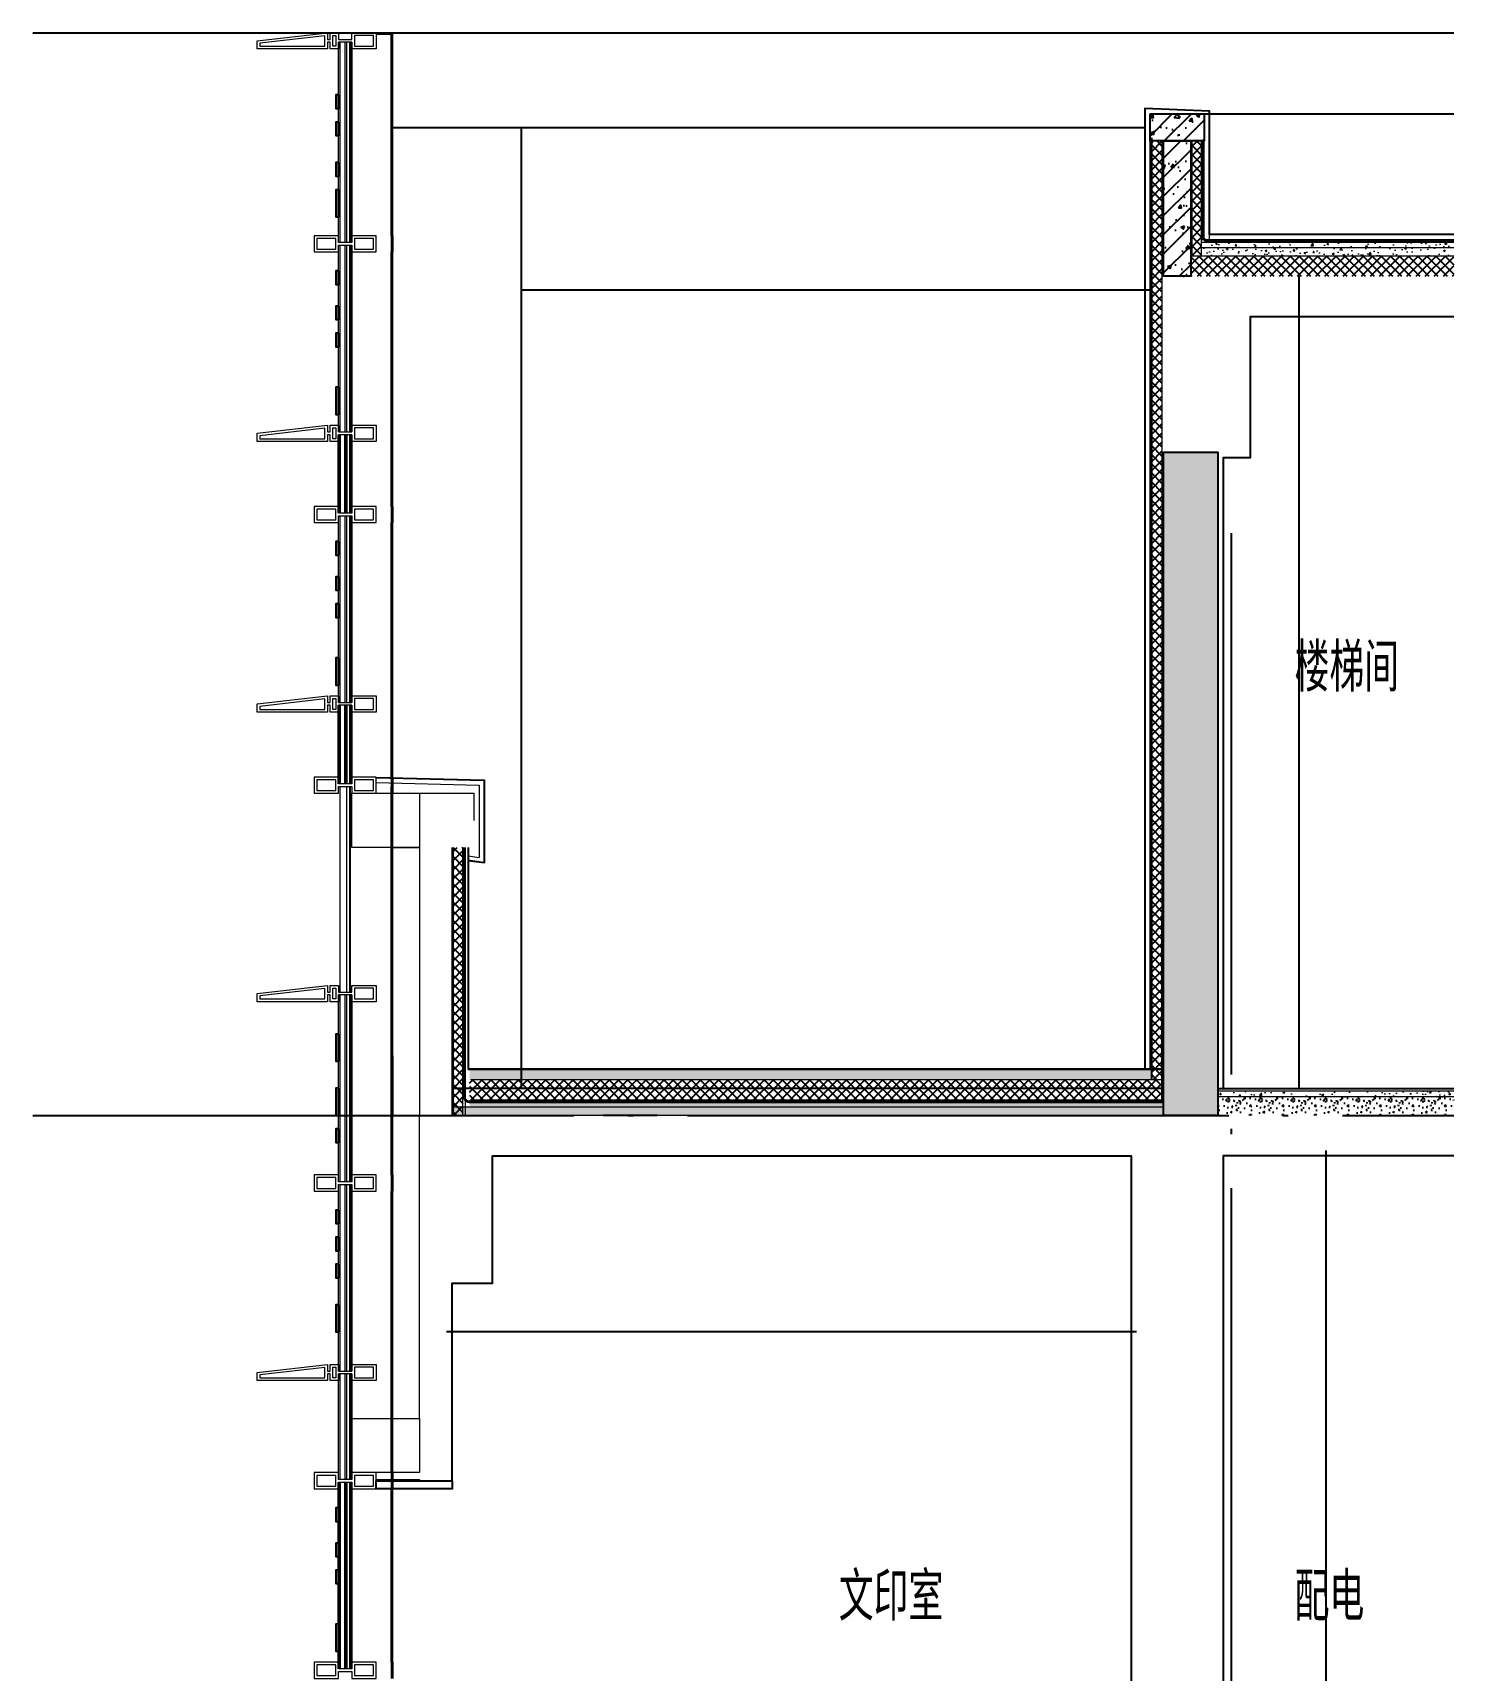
# Model space of a CAD drawing. Extents: x 1147314 to 1218578, y -272074 to -241968.
# Drawn here: x 1166674 to 1171931, y -248166 to -242116 of the extents above; entities that cross this region are included whole.
import ezdxf

# ---------------------------------------------------------------- set-up
doc = ezdxf.new("R2010")
doc.units = 0
doc.header["$LTSCALE"] = 1000
doc.header["$MEASUREMENT"] = 0
doc.linetypes.add('230303生产综合楼-平面图_t8$0$DOTE', pattern=[2.42, 2, -0.2, 0.02, -0.2])
doc.linetypes.add('DASH', pattern=[0.35, 0.25, -0.1])
for name, color, linetype in [('A-DOOR-FIRE', 4, 'Continuous'), ('A-SECT-SURF', 6, 'Continuous'), ('A-看线', 115, 'Continuous'), ('DOTE', 1, 'Continuous'), ('LY_MC_section A', 140, 'Continuous'), ('PUB_HATCH', 8, 'Continuous'), ('PUB_TEXT', 7, 'Continuous'), ('SURFACE', 6, 'Continuous'), ('WALL', 255, 'Continuous'), ('墙身保温', 21, 'Continuous'), ('墙身抹灰', 6, 'Continuous')]:
    doc.layers.add(name, color=color, linetype=linetype)
for name, color, linetype, lineweight in [('A-WALL-INSL', 241, 'Continuous', 0), ('WALL-CURT-GLAZ', 120, 'Continuous', 0), ('WALL-CURT-METL', 211, 'Continuous', 0), ('墙身分层线', 253, 'Continuous', 18)]:
    doc.layers.add(name, color=color, linetype=linetype, lineweight=lineweight)
doc.styles.add('_TCH_DIM', font='SIMPLEX', dxfattribs={"bigfont": 'GBCBIG'})

# ---------------------------------------------------------------- blocks, each defined once
blk = doc.blocks.new('A$C37e4a2ef')
at = {"layer": 'A-看线'}
for points in [[(196, -60), (196, 0)], [(200, -60), (200, 0)]]:
    blk.add_lwpolyline(points, dxfattribs=at)
at = {"layer": 'WALL-CURT-METL'}
for points in [[(140, -60), (50, -60), (50, -35), (0, -35), (0, -60), (-30, -60), (-30, -35), (-40, -35), (-40, -60), (-300, -60), (-300, -30), (-40, 0), (-40, -25), (-30, -25), (-30, 0), (0, 0), (0, -25), (50, -25), (50, 0), (140, 0)], [(-50, -50), (-50, -11.2), (-290, -38.9), (-290, -50)], [(-20, -10), (-10, -10), (-10, -50), (-20, -50)], [(130, -25), (130, -10), (60, -10), (60, -50), (130, -50)]]:
    blk.add_lwpolyline(points, close=True, dxfattribs=at)
blk = doc.blocks.new('A$C42b86bd6')
at = {"layer": 'A-看线'}
for points in [[(286, 0), (286, -60)], [(290, 0), (290, -60)]]:
    blk.add_lwpolyline(points, dxfattribs=at)
at = {"layer": 'WALL-CURT-METL'}
for points in [[(230, -60), (230, 0), (140, 0), (140, -25), (90, -25), (90, 0), (0, 0), (0, -60), (90, -60), (90, -35), (140, -35), (140, -60)], [(80, -25), (80, -10), (10, -10), (10, -50), (80, -50)], [(220, -50), (220, -10), (150, -10), (150, -35), (150, -50)]]:
    blk.add_lwpolyline(points, close=True, dxfattribs=at)
blk = doc.blocks.new('A$C827e71c0')
at = {"layer": 'A-DOOR-FIRE'}
blk.add_blockref('A$C42b86bd6', (-90, 0), dxfattribs=at)
blk = doc.blocks.new('A$Cb5ae1680')
at = {"layer": 'A-看线'}
for points in [[(44, 0), (44, 690)], [(50, 0), (50, 690)], [(196, 25), (196, 665)], [(200, 25), (200, 665)]]:
    blk.add_lwpolyline(points, dxfattribs=at)
at = {"layer": 'LY_MC_section A'}
for points in [[(0, 0), (0, 690)], [(6, 0), (6, 690)], [(25, 0), (25, 690)], [(31, 0), (31, 690)]]:
    blk.add_lwpolyline(points, dxfattribs=at)
blk = doc.blocks.new('A$C071d96ed')
at = {"layer": 'A-看线'}
for points in [[(44, -690), (44, 0)], [(50, -690), (50, 0)], [(196, -665), (196, -25)], [(200, -665), (200, -25)]]:
    blk.add_lwpolyline(points, dxfattribs=at)
at = {"layer": 'WALL-CURT-GLAZ'}
for p, q in [((0, -690), (0, 0)), ((6, -690), (6, 0)), ((25, -690), (25, 0)), ((31, -690), (31, 0))]:
    blk.add_line(p, q, dxfattribs=at)
blk = doc.blocks.new('A$C38d1714a')
at = {"layer": 'A-WALL-INSL'}
blk.add_lwpolyline([(0, 0), (250, 0), (250, -200), (0, -200)], close=True, dxfattribs=at)
blk = doc.blocks.new('A$Ce35d2d43')
at = {"layer": '墙身保温'}
h = blk.add_hatch(dxfattribs=at)
h.set_pattern_fill('ANSI37', color=256, scale=15, style=0)
h.set_pattern_definition([(45, (-1156282.416, 220840.74), (-16.83798023, 16.83798023), []), (135, (-1156282.416, 220840.74), (-16.83798023, -16.83798023), [])])
h.paths.add_polyline_path([(160, 990), (125, 990), (125, 0), (160, 0)])
at = {"layer": 'A-WALL-INSL'}
for points in [[(0, 1190), (200, 1190)], [(200, 1190), (200, 1090)]]:
    blk.add_lwpolyline(points, dxfattribs=at)
at = {"layer": 'WALL-CURT-GLAZ'}
for p, q in [((180, 958.4), (220, 953)), ((180, 943.7), (237, 936)), ((180, 940.5), (240, 933))]:
    blk.add_line(p, q, dxfattribs=at)
for points in [[(-160, 1250), (240, 1240), (240, 933)], [(-160, 1247), (237, 1237), (237, 936)], [(-160, 1230), (220, 1220), (220, 953)]]:
    blk.add_lwpolyline(points, dxfattribs=at)
at = {"layer": '墙身分层线'}
for p, q in [((125, 0), (125, 990)), ((160, 30), (160, 990)), ((160, 0), (160, 990)), ((170, 0), (170, 990))]:
    blk.add_line(p, q, dxfattribs=at)
at = {"layer": '墙身分层线', "color": 6, "linetype": 'DASH', "ltscale": 0.1, "const_width": 10}
blk.add_lwpolyline([(165, 990), (165, 70, 0.414214), (185, 50), (2750, 50)], format="xyb", dxfattribs=at)
at = {"layer": '墙身抹灰'}
blk.add_line((120, 1190), (120, 1190), dxfattribs=at)
blk.add_lwpolyline([(180, 990), (180, 171), (2750, 171)], dxfattribs=at)

msp = doc.modelspace()

# ---------------------------------------------------------------- hatches: boundary and pattern name
at = {"layer": 'PUB_HATCH'}
h = msp.add_hatch(dxfattribs=at)
h.set_pattern_fill('钢筋混凝土', color=256, scale=20, style=0)
h.set_pattern_definition([(45, (8457.376, -56815.12), (-35.355339, 35.355339), []), (50, (8457.38, -56815.12), (143.452037, -12.550427), [15, -165]), (355, (8457.38, -56815.12), (-27.750267, 150.438427), [12, -132]), (100.4514, (8469.33, -56816.17), (115.701876, 137.887908), [12.748038, -140.228422]), (46.1842, (8457.38, -56775.12), (213.44821, -33.103803), [22.5, -247.5]), (96.6356, (8475.16, -56777.88), (186.93254, 194.823574), [19.122058, -210.3426]), (351.1842, (8457.38, -56775.12), (186.93239, 194.82372), [18, -198]), (21, (8477.38, -56785.12), (119.38141, -80.523778), [15, -165]), (326, (8477.38, -56785.12), (48.663066, 145.030009), [12, -132]), (71.4514, (8487.32, -56791.83), (168.044526, 64.5061), [12.748038, -140.228422]), (37.5, (8457.376, -56815.12), (2.431971, 66.5787708), [0, -130.4, 0, -134, 0, -132.5]), (7.5, (8457.376, -56815.12), (52.6139075, 78.8823424), [0, -76.4, 0, -127.4, 0, -50.5]), (327.5, (8412.776, -56815.12), (106.7644872, -4.5109743), [0, -50, 0, -156, 0, -207]), (317.5, (8392.78, -56815.12), (116.637234, 20.0209965), [0, -65, 0, -103.6, 0, -147])])
h.paths.add_polyline_path([(1170803.2, -242416), (1171003.1, -242416), (1171003.1, -242515.9), (1170803.2, -242515.9)])
h = msp.add_hatch(dxfattribs=at)
h.set_pattern_fill('钢筋混凝土', color=256, scale=20, style=0)
h.set_pattern_definition([(45, (-1034543.66, 127802.187), (-35.3553391, 35.3553391), []), (50, (-1034543.66, 127802.19), (143.4520365, -12.550427), [15, -165]), (355, (-1034543.66, 127802.19), (-27.750267, 150.438427), [12, -132]), (100.4514, (-1034531.7, 127801.14), (115.701876, 137.887908), [12.748038, -140.228422]), (46.1842, (-1034543.66, 127842.19), (213.44821, -33.103803), [22.5, -247.5]), (96.6356, (-1034525.87, 127839.43), (186.932541, 194.823574), [19.122058, -210.3426]), (351.1842, (-1034543.66, 127842.19), (186.93239, 194.82372), [18, -198]), (21, (-1034523.66, 127832.19), (119.3814104, -80.523778), [15, -165]), (326, (-1034523.66, 127832.19), (48.663066, 145.030009), [12, -132]), (71.4514, (-1034513.71, 127825.48), (168.044526, 64.506099), [12.748038, -140.228422]), (37.5, (-1034543.66, 127802.187), (2.4319711, 66.5787708), [0, -130.4, 0, -134, 0, -132.5]), (7.5, (-1034543.66, 127802.19), (52.6139075, 78.8823424), [0, -76.4, 0, -127.4, 0, -50.5]), (327.5, (-1034588.26, 127802.187), (106.7644872, -4.5109743), [0, -50, 0, -156, 0, -207]), (317.5, (-1034608.26, 127802.19), (116.637234, 20.0209965), [0, -65, 0, -103.6, 0, -147])])
h.paths.add_polyline_path([(1170853.1, -242515.9), (1170953.2, -242515.9), (1170953.1, -243016), (1170853.1, -243016)])
h = msp.add_hatch(dxfattribs=at)
h.set_pattern_fill('加气混凝土', color=256, scale=20, style=0)
h.set_pattern_definition([(0, (-1034472.86, 123698.98), (120, 240), [0, -240]), (0, (-1034613.26, 123666.58), (120, 240), [0, -240]), (0, (-1034535.26, 123664.18), (120, 240), [0, -240]), (0, (-1034450.06, 123734.98), (120, 240), [0, -240]), (0, (-1034549.66, 123652.18), (120, 240), [0, -240]), (0, (-1034426.06, 123886.18), (120, 240), [0, -240]), (0, (-1034499.26, 123866.98), (120, 240), [0, -240]), (0, (-1034460.86, 123836.98), (120, 240), [0, -240]), (0, (-1034656.46, 123832.18), (120, 240), [0, -240]), (0, (-1034538.86, 123821.38), (120, 240), [0, -240]), (0, (-1034584.46, 123760.18), (120, 240), [0, -240]), (0, (-1034582.06, 123670.18), (120, 240), [0, -240]), (0, (-1034492.06, 123660.58), (120, 240), [0, -240]), (0, (-1034426.06, 123766.18), (120, 240), [0, -240]), (0, (-1034650.46, 123728.98), (120, 240), [0, -240]), (0, (-1034630.06, 123769.78), (120, 240), [0, -240]), (0, (-1034536.46, 123752.98), (120, 240), [0, -240]), (0, (-1034570.06, 123718.18), (120, 240), [0, -240]), (0, (-1034589.26, 123797.38), (120, 240), [0, -240]), (0, (-1034559.26, 123887.38), (120, 240), [0, -240]), (0, (-1034640.86, 123678.58), (120, 240), [0, -240]), (0, (-1034508.86, 123838.18), (120, 240), [0, -240]), (0, (-1034620.46, 123841.78), (120, 240), [0, -240]), (0, (-1034639.66, 123872.98), (120, 240), [0, -240]), (130.601294, (-1034440.8, 123811.037), (-599.99999337, 720.00000315), [10.536622, -4414.8444]), (18.4349488, (-1034457.942, 123815.61), (599.9999978, 239.9999982), [10.842096, -1507.05116]), (90, (-1034457.94, 123805.32), (120, 240), [10.285714, -469.71426]), (161.565051, (-1034447.657, 123801.894), (-600.000003, 239.9999821), [10.842096, -1507.05116]), (53.1301023, (-1034447.657, 123801.894), (120.0000002, 239.9999999), [11.428572, -1188.5714]), (135, (-1034438.51, 123679.61), (-120.0000145, 239.9999838), [9.697464, -669.12504]), (45, (-1034452.23, 123679.61), (119.9999992, 239.999999), [9.697464, -669.12504]), (135, (-1034445.37, 123672.75), (-120.0000145, 239.9999838), [9.697464, -669.12504]), (45, (-1034445.37, 123672.75), (119.9999992, 239.999999), [9.697464, -669.12504]), (116.565051, (-1034553.94, 123840.75), (-2e-05, 479.999987), [12.77753, -255.5506]), (180, (-1034559.66, 123852.18), (-120, 240), [13.714286, -226.2857]), (63.434949, (-1034579.09, 123840.75), (1e-06, 479.999998), [12.77753, -255.5506]), (116.565051, (-1034573.37, 123829.32), (-2e-05, 479.999987), [12.77753, -255.5506]), (0, (-1034573.37, 123829.32), (120, 240), [13.714286, -226.2857]), (63.434949, (-1034559.66, 123829.32), (1e-06, 479.999998), [12.77753, -255.5506]), (107.102728, (-1034463.657, 123759.609), (-359.999986237, 1200.000001936), [15.544538, -6513.161]), (143.972626, (-1034468.228, 123774.466), (-2279.9999711, 1679.9999981), [15.544538, -3248.808]), (180, (-1034480.8, 123783.6), (-120, 240), [14.857142, -225.14284]), (36.0273733, (-1034508.228, 123774.466), (2279.99998315, 1679.99998189), [15.544538, -3248.808]), (71.5650511, (-1034512.8, 123760.75), (360.00000185, 1199.99999793), [14.456126, -1503.43712]), (107.102728, (-1034508.228, 123745.894), (-359.999986237, 1200.000001936), [15.544538, -6513.161]), (143.972626, (-1034495.657, 123736.751), (-2279.9999711, 1679.9999981), [15.544538, -3248.808]), (0, (-1034495.66, 123736.75), (120, 240), [14.857142, -225.14284]), (36.0273733, (-1034480.8, 123736.751), (2279.99998315, 1679.99998189), [15.544538, -3248.808]), (71.5650511, (-1034468.23, 123745.894), (360.00000185, 1199.99999793), [14.456126, -1503.43712]), (150.255118, (-1034461.37, 123871.61), (-360.00000085, 239.99999703), [9.214008, -1925.72784]), (90, (-1034469.37, 123867.04), (120, 240), [9.142858, -470.8571]), (29.7448813, (-1034469.37, 123867.037), (360.0000002, 239.99999888), [9.214008, -1925.72784]), (116.565051, (-1034517.37, 123701.32), (-2e-05, 479.999987), [12.77753, -255.5506]), (168.690067, (-1034523.085, 123712.751), (-1080.0000008, 239.99999398), [11.654902, -2435.8742]), (41.1859251, (-1034543.657, 123707.037), (2999.999981823, 2639.999976915), [12.148738, -5090.3208]), (90, (-1034543.66, 123695.61), (120, 240), [11.428572, -468.5714]), (138.814074, (-1034534.514, 123687.609), (-2999.999946676, 2640.000016815), [12.148738, -5090.3208]), (16.6992442, (-1034534.514, 123687.609), (3959.999970207, 1199.99998743), [11.93178, -4999.415]), (60.9453959, (-1034523.085, 123691.037), (119.99999968, 239.99999788), [11.766434, -4930.1358]), (109.983106, (-1034617.942, 123801.894), (-600.00000226, 1679.999995554), [13.3768, -5604.879]), (155.556045, (-1034622.514, 123814.466), (-1560.000005946, 719.99998504), [13.809194, -5786.0526]), (24.4439547, (-1034647.657, 123814.466), (1560.00000078, 719.999996537), [13.809194, -5786.0526]), (70.0168934, (-1034652.228, 123801.894), (600.00000181, 1679.99999583), [13.3768, -5604.879]), (109.983106, (-1034647.657, 123789.323), (-600.00000226, 1679.999995554), [13.3768, -5604.879]), (160.016893, (-1034635.085, 123784.751), (-600.00000035, 239.99998907), [13.3768, -2795.751]), (19.9831065, (-1034635.085, 123784.751), (599.9999967, 239.99999962), [13.3768, -2795.751]), (70.0168934, (-1034622.514, 123789.323), (600.00000181, 1679.99999583), [13.3768, -5604.879]), (122.005383, (-1034528.8, 123780.18), (-120.0000161, 239.99998775), [10.781693, -2253.3736]), (18.4349488, (-1034544.8, 123785.894), (599.9999978, 239.9999982), [10.842096, -1507.05116]), (90, (-1034544.8, 123775.61), (120, 240), [10.285714, -469.71426]), (161.565051, (-1034534.514, 123772.18), (-600.000003, 239.9999821), [10.842096, -1507.05116]), (54.4623222, (-1034534.514, 123772.18), (839.99999878, 1199.9999982), [9.831228, -4119.2846]), (116.565051, (-1034598.51, 123721.9), (-2e-05, 479.999987), [12.77753, -255.5506]), (180, (-1034604.23, 123733.32), (-120, 240), [12.571428, -227.42856]), (59.0362434, (-1034623.657, 123721.894), (120.0000004, 239.99999884), [13.32789, -2785.5288]), (120.963756, (-1034616.8, 123710.466), (-120.0000164, 239.99998898), [13.32789, -2785.5288]), (0, (-1034616.8, 123710.47), (120, 240), [12.571428, -227.42856]), (63.434949, (-1034604.23, 123710.47), (1e-06, 479.999998), [12.77753, -255.5506])])
h.paths.add_polyline_path([(1170853.2, -243666), (1170953.2, -243666), (1170953.2, -243666), (1171053.2, -243666), (1171053.2, -246116), (1170853.2, -246116)])
h = msp.add_hatch(dxfattribs=at)
h.set_pattern_fill('加气混凝土', color=256, scale=10, style=0)
h.set_pattern_definition([(0, (19520.78, -25511), (60, 120), [0, -120]), (0, (19450.58, -25527.2), (60, 120), [0, -120]), (0, (19489.58, -25528.4), (60, 120), [0, -120]), (0, (19532.18, -25493), (60, 120), [0, -120]), (0, (19482.38, -25534.4), (60, 120), [0, -120]), (0, (19544.18, -25417.4), (60, 120), [0, -120]), (0, (19507.58, -25427), (60, 120), [0, -120]), (0, (19526.78, -25442), (60, 120), [0, -120]), (0, (19428.98, -25444.4), (60, 120), [0, -120]), (0, (19487.78, -25449.8), (60, 120), [0, -120]), (0, (19464.98, -25480.4), (60, 120), [0, -120]), (0, (19466.18, -25525.4), (60, 120), [0, -120]), (0, (19511.18, -25530.2), (60, 120), [0, -120]), (0, (19544.18, -25477.4), (60, 120), [0, -120]), (0, (19431.98, -25496), (60, 120), [0, -120]), (0, (19442.18, -25475.6), (60, 120), [0, -120]), (0, (19488.98, -25484), (60, 120), [0, -120]), (0, (19472.18, -25501.4), (60, 120), [0, -120]), (0, (19462.58, -25461.8), (60, 120), [0, -120]), (0, (19477.58, -25416.8), (60, 120), [0, -120]), (0, (19436.78, -25521.2), (60, 120), [0, -120]), (0, (19502.78, -25441.4), (60, 120), [0, -120]), (0, (19446.98, -25439.6), (60, 120), [0, -120]), (0, (19437.38, -25424), (60, 120), [0, -120]), (130.601294, (19536.806, -25454.975), (-299.999996686, 360.000001574), [5.268311, -2207.4222]), (18.4349488, (19528.234, -25452.69), (299.9999989, 119.9999991), [5.421048, -753.52558]), (90, (19528.234, -25457.83), (60, 120), [5.142857, -234.85713]), (161.565051, (19533.377, -25459.546), (-300.0000015, 119.99999105), [5.421048, -753.52558]), (53.1301023, (19533.377, -25459.546), (60.0000001, 119.99999994), [5.714286, -594.2857]), (135, (19537.95, -25520.69), (-60.0000073, 119.9999919), [4.848732, -334.56252]), (45, (19531.09, -25520.69), (59.9999996, 119.9999995), [4.848732, -334.56252]), (135, (19534.52, -25524.12), (-60.0000073, 119.9999919), [4.848732, -334.56252]), (45, (19534.52, -25524.12), (59.9999996, 119.9999995), [4.848732, -334.56252]), (116.565051, (19480.23, -25440.12), (-1e-05, 239.999993), [6.388765, -127.7753]), (180, (19477.38, -25434.4), (-60, 120), [6.857143, -113.14285]), (63.434949, (19467.66, -25440.12), (5e-07, 239.999999), [6.388765, -127.7753]), (116.565051, (19470.52, -25445.83), (-1e-05, 239.999993), [6.388765, -127.7753]), (0, (19470.52, -25445.83), (60, 120), [6.857143, -113.14285]), (63.434949, (19477.38, -25445.83), (5e-07, 239.999999), [6.388765, -127.7753]), (107.102728, (19525.3773, -25480.6893), (-179.999993118, 600.000000968), [7.772269, -3256.5805]), (143.972626, (19523.092, -25473.261), (-1139.99998555, 839.99999905), [7.772269, -1624.404]), (180, (19516.8, -25468.69), (-60, 120), [7.428571, -112.57142]), (36.0273733, (19503.092, -25473.261), (1139.999991575, 839.999990944), [7.772269, -1624.404]), (71.5650511, (19500.806, -25480.118), (180.00000092, 599.99999897), [7.228063, -751.71856]), (107.102728, (19503.0916, -25487.5465), (-179.999993118, 600.000000968), [7.772269, -3256.5805]), (143.972626, (19509.377, -25492.118), (-1139.99998555, 839.99999905), [7.772269, -1624.404]), (0, (19509.38, -25492.12), (60, 120), [7.428571, -112.57142]), (36.0273733, (19516.806, -25492.118), (1139.999991575, 839.999990944), [7.772269, -1624.404]), (71.5650511, (19523.092, -25487.546), (180.00000092, 599.99999897), [7.228063, -751.71856]), (150.255118, (19526.52, -25424.69), (-180.00000043, 119.99999851), [4.607004, -962.86392]), (90, (19522.52, -25426.975), (60, 120), [4.571429, -235.42855]), (29.7448813, (19522.52, -25426.975), (180.0000001, 119.99999944), [4.607004, -962.86392]), (116.565051, (19498.52, -25509.83), (-1e-05, 239.999993), [6.388765, -127.7753]), (168.690067, (19495.663, -25504.118), (-540.0000004, 119.99999699), [5.827451, -1217.9371]), (41.1859251, (19485.3773, -25506.975), (1499.999990912, 1319.999988458), [6.074369, -2545.1604]), (90, (19485.38, -25512.69), (60, 120), [5.714286, -234.2857]), (138.814074, (19489.949, -25516.6893), (-1499.999973338, 1320.000008407), [6.074369, -2545.1604]), (16.6992442, (19489.949, -25516.6893), (1979.999985103, 599.999993716), [5.96589, -2499.7075]), (60.9453959, (19495.663, -25514.975), (59.99999984, 119.999998939), [5.883217, -2465.0679]), (109.983106, (19448.2344, -25459.5465), (-300.00000113, 839.999997777), [6.6884, -2802.4395]), (155.556045, (19445.9487, -25453.261), (-780.000002973, 359.99999252), [6.904597, -2893.0263]), (24.4439547, (19433.3773, -25453.261), (780.00000039, 359.999998268), [6.904597, -2893.0263]), (70.0168934, (19431.0916, -25459.5465), (300.000000904, 839.999997916), [6.6884, -2802.4395]), (109.983106, (19433.3773, -25465.832), (-300.00000113, 839.999997777), [6.6884, -2802.4395]), (160.016893, (19439.663, -25468.118), (-300.00000018, 119.99999453), [6.6884, -1397.8755]), (19.9831065, (19439.663, -25468.118), (299.99999835, 119.99999981), [6.6884, -1397.8755]), (70.0168934, (19445.9487, -25465.832), (300.000000904, 839.999997916), [6.6884, -2802.4395]), (122.005383, (19492.806, -25470.404), (-60.00000805, 119.99999387), [5.390846, -1126.6868]), (18.4349488, (19484.806, -25467.546), (299.9999989, 119.9999991), [5.421048, -753.52558]), (90, (19484.806, -25472.69), (60, 120), [5.142857, -234.85713]), (161.565051, (19489.949, -25474.404), (-300.0000015, 119.99999105), [5.421048, -753.52558]), (54.4623222, (19489.949, -25474.4036), (419.99999939, 599.9999991), [4.915614, -2059.6423]), (116.565051, (19457.95, -25499.55), (-1e-05, 239.999993), [6.388765, -127.7753]), (180, (19455.09, -25493.83), (-60, 120), [6.285714, -113.71428]), (59.0362434, (19445.377, -25499.546), (60.000000195, 119.99999942), [6.663946, -1392.7644]), (120.963756, (19448.806, -25505.261), (-60.0000082, 119.99999449), [6.663946, -1392.7644]), (0, (19448.8, -25505.26), (60, 120), [6.285714, -113.71428]), (63.434949, (19455.09, -25505.26), (5e-07, 239.999999), [6.388765, -127.7753])])
h.paths.add_polyline_path([(1171925.9, -246116.9), (1171925.9, -246046.9), (1171053.2, -246046.9), (1171053.2, -246116.9)])
h = msp.add_hatch(dxfattribs=at)
h.set_pattern_fill('加气混凝土', color=256, scale=10, style=0)
h.set_pattern_definition([(0, (15500.33, -25646.91), (60, 120), [0, -120]), (0, (15430.13, -25663.11), (60, 120), [0, -120]), (0, (15469.13, -25664.31), (60, 120), [0, -120]), (0, (15511.73, -25628.91), (60, 120), [0, -120]), (0, (15461.93, -25670.31), (60, 120), [0, -120]), (0, (15523.73, -25553.31), (60, 120), [0, -120]), (0, (15487.13, -25562.91), (60, 120), [0, -120]), (0, (15506.33, -25577.91), (60, 120), [0, -120]), (0, (15408.53, -25580.31), (60, 120), [0, -120]), (0, (15467.33, -25585.71), (60, 120), [0, -120]), (0, (15444.53, -25616.31), (60, 120), [0, -120]), (0, (15445.73, -25661.31), (60, 120), [0, -120]), (0, (15490.73, -25666.11), (60, 120), [0, -120]), (0, (15523.73, -25613.31), (60, 120), [0, -120]), (0, (15411.53, -25631.91), (60, 120), [0, -120]), (0, (15421.73, -25611.51), (60, 120), [0, -120]), (0, (15468.53, -25619.91), (60, 120), [0, -120]), (0, (15451.73, -25637.31), (60, 120), [0, -120]), (0, (15442.13, -25597.71), (60, 120), [0, -120]), (0, (15457.13, -25552.71), (60, 120), [0, -120]), (0, (15416.33, -25657.11), (60, 120), [0, -120]), (0, (15482.33, -25577.31), (60, 120), [0, -120]), (0, (15426.53, -25575.51), (60, 120), [0, -120]), (0, (15416.93, -25559.91), (60, 120), [0, -120]), (130.601294, (15516.359, -25590.879), (-299.999996686, 360.000001574), [5.268311, -2207.4222]), (18.4349488, (15507.787, -25588.594), (299.9999989, 119.9999991), [5.421048, -753.52558]), (90, (15507.79, -25593.736), (60, 120), [5.142857, -234.85713]), (161.565051, (15512.93, -25595.45), (-300.0000015, 119.99999105), [5.421048, -753.52558]), (53.1301023, (15512.93, -25595.45), (60.0000001, 119.99999994), [5.714286, -594.2857]), (135, (15517.5, -25656.594), (-60.0000073, 119.9999919), [4.848732, -334.56252]), (45, (15510.644, -25656.594), (59.9999996, 119.9999995), [4.848732, -334.56252]), (135, (15514.073, -25660.02), (-60.0000073, 119.9999919), [4.848732, -334.56252]), (45, (15514.073, -25660.02), (59.9999996, 119.9999995), [4.848732, -334.56252]), (116.565051, (15459.79, -25576.02), (-1e-05, 239.999993), [6.388765, -127.7753]), (180, (15456.93, -25570.31), (-60, 120), [6.857143, -113.14285]), (63.434949, (15447.22, -25576.02), (5e-07, 239.999999), [6.388765, -127.7753]), (116.565051, (15450.07, -25581.74), (-1e-05, 239.999993), [6.388765, -127.7753]), (0, (15450.07, -25581.74), (60, 120), [6.857143, -113.14285]), (63.434949, (15456.93, -25581.74), (5e-07, 239.999999), [6.388765, -127.7753]), (107.102728, (15504.93, -25616.5935), (-179.999993118, 600.000000968), [7.772269, -3256.5805]), (143.972626, (15502.644, -25609.165), (-1139.99998555, 839.99999905), [7.772269, -1624.404]), (180, (15496.36, -25604.59), (-60, 120), [7.428571, -112.57142]), (36.0273733, (15482.644, -25609.165), (1139.999991575, 839.999990944), [7.772269, -1624.404]), (71.5650511, (15480.359, -25616.022), (180.00000092, 599.99999897), [7.228063, -751.71856]), (107.102728, (15482.6444, -25623.4507), (-179.999993118, 600.000000968), [7.772269, -3256.5805]), (143.972626, (15488.93, -25628.022), (-1139.99998555, 839.99999905), [7.772269, -1624.404]), (0, (15488.93, -25628.02), (60, 120), [7.428571, -112.57142]), (36.0273733, (15496.359, -25628.022), (1139.999991575, 839.999990944), [7.772269, -1624.404]), (71.5650511, (15502.644, -25623.45), (180.00000092, 599.99999897), [7.228063, -751.71856]), (150.255118, (15506.073, -25560.594), (-180.00000043, 119.99999851), [4.607004, -962.86392]), (90, (15502.07, -25562.88), (60, 120), [4.571429, -235.42855]), (29.7448813, (15502.073, -25562.88), (180.0000001, 119.99999944), [4.607004, -962.86392]), (116.565051, (15478.07, -25645.74), (-1e-05, 239.999993), [6.388765, -127.7753]), (168.690067, (15475.216, -25640.022), (-540.0000004, 119.99999699), [5.827451, -1217.9371]), (41.1859251, (15464.93, -25642.879), (1499.999990912, 1319.999988458), [6.074369, -2545.1604]), (90, (15464.93, -25648.594), (60, 120), [5.714286, -234.2857]), (138.814074, (15469.5015, -25652.5935), (-1499.999973338, 1320.000008407), [6.074369, -2545.1604]), (16.6992442, (15469.5015, -25652.5935), (1979.999985103, 599.999993716), [5.96589, -2499.7075]), (60.9453959, (15475.216, -25650.879), (59.99999984, 119.999998939), [5.883217, -2465.0679]), (109.983106, (15427.7873, -25595.4507), (-300.00000113, 839.999997777), [6.6884, -2802.4395]), (155.556045, (15425.5016, -25589.165), (-780.000002973, 359.99999252), [6.904597, -2893.0263]), (24.4439547, (15412.93, -25589.165), (780.00000039, 359.999998268), [6.904597, -2893.0263]), (70.0168934, (15410.6444, -25595.4507), (300.000000904, 839.999997916), [6.6884, -2802.4395]), (109.983106, (15412.93, -25601.7364), (-300.00000113, 839.999997777), [6.6884, -2802.4395]), (160.016893, (15419.216, -25604.022), (-300.00000018, 119.99999453), [6.6884, -1397.8755]), (19.9831065, (15419.216, -25604.022), (299.99999835, 119.99999981), [6.6884, -1397.8755]), (70.0168934, (15425.5016, -25601.7364), (300.000000904, 839.999997916), [6.6884, -2802.4395]), (122.005383, (15472.359, -25606.308), (-60.00000805, 119.99999387), [5.390846, -1126.6868]), (18.4349488, (15464.359, -25603.45), (299.9999989, 119.9999991), [5.421048, -753.52558]), (90, (15464.36, -25608.594), (60, 120), [5.142857, -234.85713]), (161.565051, (15469.502, -25610.308), (-300.0000015, 119.99999105), [5.421048, -753.52558]), (54.4623222, (15469.5015, -25610.308), (419.99999939, 599.9999991), [4.915614, -2059.6423]), (116.565051, (15437.5, -25635.45), (-1e-05, 239.999993), [6.388765, -127.7753]), (180, (15434.64, -25629.74), (-60, 120), [6.285714, -113.71428]), (59.0362434, (15424.93, -25635.451), (60.000000195, 119.99999942), [6.663946, -1392.7644]), (120.963756, (15428.359, -25641.165), (-60.0000082, 119.99999449), [6.663946, -1392.7644]), (0, (15428.36, -25641.16), (60, 120), [6.285714, -113.71428]), (63.434949, (15434.64, -25641.16), (5e-07, 239.999999), [6.388765, -127.7753])])
h.paths.add_polyline_path([(1170928.5, -246116), (1170928.5, -246086), (1168223.2, -246086), (1168223.2, -246116)])
at = {"layer": '墙身保温'}
h = msp.add_hatch(dxfattribs=at)
h.set_pattern_fill('ANSI37', color=256, scale=15, style=0)
h.set_pattern_definition([(45, (-7753.17, -800), (-16.83798023, 16.83798023), []), (135, (-7753.17, -800), (-16.83798023, -16.83798023), [])])
h.paths.add_polyline_path([(1170808.3, -242515.9), (1170848.2, -242515.9), (1170848.1, -245985), (1170808.1, -245985)])
h = msp.add_hatch(dxfattribs=at)
h.set_pattern_fill('ANSI37', color=256, scale=15, style=0)
h.set_pattern_definition([(45, (-8136.998, 0), (-16.83798023, 16.83798023), []), (135, (-8136.998, 0), (-16.83798023, -16.83798023), [])])
h.paths.add_polyline_path([(1170958.2, -242515.9), (1170993.2, -242515.9), (1170993.1, -242941), (1170958.2, -242941)])
h = msp.add_hatch(dxfattribs=at)
h.set_pattern_fill('ANSI37', color=256, scale=15, style=0)
h.set_pattern_definition([(45, (14585.73, -22566.308), (-16.83798023, 16.83798023), []), (135, (14585.73, -22566.308), (-16.83798023, -16.83798023), [])])
h.paths.add_polyline_path([(1171925.9, -243016), (1171925.9, -242941), (1170953.2, -242941), (1170953.2, -243016)])
h = msp.add_hatch(dxfattribs=at)
h.set_pattern_fill('ANSI37', color=256, scale=15, style=0)
h.set_pattern_definition([(45, (11900.738, -25610.308), (-16.83798023, 16.83798023), []), (135, (11900.738, -25610.308), (-16.83798023, -16.83798023), [])])
h.paths.add_polyline_path([(1170853.2, -246060), (1170853.2, -245985), (1168288.2, -245985), (1168288.2, -246060)])
at = {"layer": '墙身分层线'}
h = msp.add_hatch(dxfattribs=at)
h.set_pattern_fill('混凝土', color=256, scale=10)
h.set_pattern_definition([(50, (18221.117, -22445.31), (71.7260183, -6.2752135), [7.5, -82.5]), (355, (18221.12, -22445.31), (-13.8751334, 75.2192134), [6, -66]), (100.4514, (18227.094, -22445.83), (57.850938, 68.9439542), [6.374019, -70.114211]), (46.1842, (18221.12, -22425.31), (106.724105, -16.5519014), [11.25, -123.75]), (96.6356, (18230.01, -22426.69), (93.466271, 97.411787), [9.561029, -105.1713]), (351.1842, (18221.12, -22425.31), (93.466195, 97.41186), [9, -99]), (21, (18231.117, -22430.31), (59.6907052, -40.261889), [7.5, -82.5]), (326, (18231.12, -22430.31), (24.331533, 72.5150045), [6, -66]), (71.4514, (18236.09, -22433.66), (84.022263, 32.2530497), [6.374019, -70.114211]), (37.5, (18221.117, -22445.308), (1.21598553, 33.2893854), [0, -65.2, 0, -67, 0, -66.25]), (7.5, (18221.117, -22445.308), (26.3069537, 39.4411712), [0, -38.2, 0, -63.7, 0, -25.25]), (327.5, (18198.817, -22445.308), (53.3822436, -2.2554872), [0, -25, 0, -78, 0, -103.5]), (317.5, (18188.817, -22445.31), (58.318617, 10.0104982), [0, -32.5, 0, -51.8, 0, -73.5])])
h.paths.add_polyline_path([(1170993.1, -242891), (1170993.1, -242941), (1171925.9, -242941), (1171925.9, -242891)])
h = msp.add_hatch(dxfattribs=at)
h.set_pattern_fill('混凝土', color=256, scale=10)
h.set_pattern_definition([(50, (15536.124, -25489.31), (71.7260183, -6.2752135), [7.5, -82.5]), (355, (15536.124, -25489.31), (-13.8751334, 75.2192134), [6, -66]), (100.4514, (15542.1, -25489.83), (57.850938, 68.9439542), [6.374019, -70.114211]), (46.1842, (15536.12, -25469.31), (106.724105, -16.5519014), [11.25, -123.75]), (96.6356, (15545.02, -25470.69), (93.466271, 97.411787), [9.561029, -105.1713]), (351.1842, (15536.12, -25469.31), (93.466195, 97.41186), [9, -99]), (21, (15546.124, -25474.31), (59.6907052, -40.261889), [7.5, -82.5]), (326, (15546.124, -25474.31), (24.331533, 72.5150045), [6, -66]), (71.4514, (15551.1, -25477.66), (84.022263, 32.2530497), [6.374019, -70.114211]), (37.5, (15536.124, -25489.308), (1.21598553, 33.2893854), [0, -65.2, 0, -67, 0, -66.25]), (7.5, (15536.124, -25489.308), (26.3069537, 39.4411712), [0, -38.2, 0, -63.7, 0, -25.25]), (327.5, (15513.824, -25489.308), (53.3822436, -2.2554872), [0, -25, 0, -78, 0, -103.5]), (317.5, (15503.824, -25489.31), (58.318617, 10.0104982), [0, -32.5, 0, -51.8, 0, -73.5])])
h.paths.add_polyline_path([(1170808.2, -245985), (1170808.2, -245945), (1168288.2, -245945), (1168288.2, -245985)])
h = msp.add_hatch(dxfattribs=at)
h.set_pattern_fill('混凝土', color=256, scale=10)
h.set_pattern_definition([(50, (19485.38, -25474.404), (71.7260183, -6.2752135), [7.5, -82.5]), (355, (19485.38, -25474.4), (-13.8751334, 75.2192134), [6, -66]), (100.4514, (19491.354, -25474.93), (57.850938, 68.9439542), [6.374019, -70.114211]), (46.1842, (19485.38, -25454.4), (106.724105, -16.5519014), [11.25, -123.75]), (96.6356, (19494.27, -25455.78), (93.466271, 97.411787), [9.561029, -105.1713]), (351.1842, (19485.38, -25454.4), (93.466195, 97.41186), [9, -99]), (21, (19495.38, -25459.404), (59.6907052, -40.261889), [7.5, -82.5]), (326, (19495.38, -25459.4), (24.331533, 72.5150045), [6, -66]), (71.4514, (19500.35, -25462.76), (84.022263, 32.2530497), [6.374019, -70.114211]), (37.5, (19485.377, -25474.404), (1.21598553, 33.2893854), [0, -65.2, 0, -67, 0, -66.25]), (7.5, (19485.377, -25474.404), (26.3069537, 39.4411712), [0, -38.2, 0, -63.7, 0, -25.25]), (327.5, (19463.077, -25474.404), (53.3822436, -2.2554872), [0, -25, 0, -78, 0, -103.5]), (317.5, (19453.077, -25474.404), (58.318617, 10.0104982), [0, -32.5, 0, -51.8, 0, -73.5])])
h.paths.add_polyline_path([(1171925.9, -246046.9), (1171925.9, -246026.9), (1171053.2, -246026.9), (1171053.2, -246046.9)])
h = msp.add_hatch(dxfattribs=at)
h.set_pattern_fill('混凝土', color=256, scale=10)
h.set_pattern_definition([(50, (15536.124, -25610.31), (71.7260183, -6.2752135), [7.5, -82.5]), (355, (15536.124, -25610.31), (-13.8751334, 75.2192134), [6, -66]), (100.4514, (15542.1, -25610.83), (57.850938, 68.9439542), [6.374019, -70.114211]), (46.1842, (15536.124, -25590.31), (106.724105, -16.5519014), [11.25, -123.75]), (96.6356, (15545.02, -25591.69), (93.466271, 97.411787), [9.561029, -105.1713]), (351.1842, (15536.12, -25590.31), (93.466195, 97.41186), [9, -99]), (21, (15546.124, -25595.31), (59.6907052, -40.261889), [7.5, -82.5]), (326, (15546.124, -25595.31), (24.331533, 72.5150045), [6, -66]), (71.4514, (15551.1, -25598.66), (84.022263, 32.2530497), [6.374019, -70.114211]), (37.5, (15536.124, -25610.308), (1.21598553, 33.2893854), [0, -65.2, 0, -67, 0, -66.25]), (7.5, (15536.124, -25610.308), (26.3069537, 39.4411712), [0, -38.2, 0, -63.7, 0, -25.25]), (327.5, (15513.824, -25610.308), (53.3822436, -2.2554872), [0, -25, 0, -78, 0, -103.5]), (317.5, (15503.824, -25610.31), (58.318617, 10.0104982), [0, -32.5, 0, -51.8, 0, -73.5])])
h.paths.add_polyline_path([(1170853.2, -246086), (1170853.2, -246066), (1168288.2, -246066), (1168288.2, -246086)])

# ---------------------------------------------------------------- linework, layer by layer
at = {"layer": 'A-SECT-SURF'}
msp.add_line((1168223.2, -246016), (1170853.2, -246016), dxfattribs=at)
msp.add_lwpolyline([(1171053.2, -246016.9), (1171925.9, -246016.9)], dxfattribs=at)
at = {"layer": 'A-WALL-INSL'}
for points in [[(1168003.2, -246116), (1168003.2, -245126), (1168103.2, -245126), (1168103.2, -246116)], [(1168003.2, -246116), (1168003.2, -247236), (1168103.2, -247236), (1168103.2, -246116)]]:
    msp.add_lwpolyline(points, dxfattribs=at)
at = {"layer": 'A-看线'}
for p, q in [((1167999.2, -242116), (1171925.9, -242116)), ((1167999.2, -242466), (1170783.2, -242466.2)), ((1168478.2, -243066), (1170803.2, -243066)), ((1171453.1, -246246), (1171453.1, -249416))]:
    msp.add_line(p, q, dxfattribs=at)
for points in [[(1167943.2, -242116), (1168003.2, -242116)], [(1167943.2, -242120), (1168003.2, -242120)], [(1167847.2, -242891), (1167847.2, -242151)], [(1167853.2, -242891), (1167853.2, -242151)], [(1167999.2, -242866), (1167999.2, -242176)], [(1168003.2, -242866), (1168003.2, -242176)], [(1168003.2, -242866), (1168003.2, -242176)], [(1170803.2, -242416), (1171925.9, -242416)], [(1168478.2, -242466.1), (1168478.2, -246016)], [(1170803.2, -243016), (1170803.2, -245945)], [(1171353.2, -243016), (1171353.2, -246016.9)], [(1167847.2, -243891), (1167847.2, -243601)], [(1167853.2, -243891), (1167853.2, -243601)], [(1167999.2, -243866), (1167999.2, -243626)], [(1168003.2, -243866), (1168003.2, -243626)], [(1167847.2, -244891), (1167847.2, -244601)], [(1167853.2, -244891), (1167853.2, -244601)], [(1167999.2, -244866), (1167999.2, -244626)], [(1168003.2, -244866), (1168003.2, -244626)], [(1167847.2, -245661), (1167847.2, -244901)], [(1167999.2, -245636), (1167999.2, -244901)], [(1168003.2, -245636), (1168003.2, -244926)], [(1167847.2, -246116), (1167847.2, -245671)], [(1167853.2, -246116), (1167853.2, -245671)], [(1167999.2, -246116), (1167999.2, -245696)], [(1168003.2, -246116), (1168003.2, -245696)], [(1168003.2, -245896), (1168003.2, -246116)], [(1167847.2, -246361), (1167847.2, -246116)], [(1167853.2, -246361), (1167853.2, -246116)], [(1167999.2, -246336), (1167999.2, -246116)], [(1168003.2, -246336), (1168003.2, -246116)], [(1170753.1, -246916), (1168203.2, -246916)], [(1167847.2, -247461), (1167847.2, -247071)], [(1167853.2, -247461), (1167853.2, -247071)], [(1167999.2, -247436), (1167999.2, -247096)], [(1168003.2, -247436), (1168003.2, -247096)]]:
    msp.add_lwpolyline(points, dxfattribs=at)
at = {"layer": 'DOTE', "linetype": '230303生产综合楼-平面图_t8$0$DOTE'}
msp.add_line((1171103.2, -243965.3), (1171103.2, -270637.6), dxfattribs=at)
for points in [[(1166673.6, -242116), (1171925.9, -242116)], [(1166673.6, -246116), (1171334.8, -246116)], [(1166673.6, -246116), (1171925.9, -246116)]]:
    msp.add_lwpolyline(points, dxfattribs=at)
at = {"layer": 'LY_MC_section A', "color": 41}
for points in [[(1167803.2, -242346), (1167793.2, -242346), (1167793.2, -242396), (1167803.2, -242396)], [(1167803.2, -242446), (1167793.2, -242446), (1167793.2, -242496), (1167803.2, -242496)], [(1167803.2, -242596), (1167793.2, -242596), (1167793.2, -242646), (1167803.2, -242646)], [(1167803.2, -242696), (1167793.2, -242696), (1167793.2, -242796), (1167803.2, -242796)], [(1167803.2, -242996), (1167793.2, -242996), (1167793.2, -243046), (1167803.2, -243046)], [(1167803.2, -243126), (1167793.2, -243126), (1167793.2, -243176), (1167803.2, -243176)], [(1167803.2, -243226), (1167793.2, -243226), (1167793.2, -243276), (1167803.2, -243276)], [(1167803.2, -243426), (1167793.2, -243426), (1167793.2, -243526), (1167803.2, -243526)], [(1167803.2, -243996), (1167793.2, -243996), (1167793.2, -244046), (1167803.2, -244046)], [(1167803.2, -244126), (1167793.2, -244126), (1167793.2, -244176), (1167803.2, -244176)], [(1167803.2, -244226), (1167793.2, -244226), (1167793.2, -244276), (1167803.2, -244276)], [(1167803.2, -244426), (1167793.2, -244426), (1167793.2, -244526), (1167803.2, -244526)], [(1167803.2, -245816), (1167793.2, -245816), (1167793.2, -245916), (1167803.2, -245916)], [(1167803.2, -246016), (1167793.2, -246016), (1167793.2, -246116), (1167803.2, -246116)], [(1167803.2, -246166), (1167793.2, -246166), (1167793.2, -246216), (1167803.2, -246216)], [(1167803.2, -246466), (1167793.2, -246466), (1167793.2, -246516), (1167803.2, -246516)], [(1167803.2, -246566), (1167793.2, -246566), (1167793.2, -246616), (1167803.2, -246616)], [(1167803.2, -246666), (1167793.2, -246666), (1167793.2, -246716), (1167803.2, -246716)], [(1167803.2, -246816), (1167793.2, -246816), (1167793.2, -246916), (1167803.2, -246916)], [(1167803.2, -247566), (1167793.2, -247566), (1167793.2, -247616), (1167803.2, -247616)], [(1167803.2, -247696), (1167793.2, -247696), (1167793.2, -247746), (1167803.2, -247746)], [(1167803.2, -247796), (1167793.2, -247796), (1167793.2, -247846), (1167803.2, -247846)], [(1167803.2, -247996), (1167793.2, -247996), (1167793.2, -248096), (1167803.2, -248096)]]:
    msp.add_lwpolyline(points, close=True, dxfattribs=at)
at = {"layer": 'LY_MC_section A'}
for points in [[(1167803.2, -243891), (1167803.2, -243601)], [(1167809.2, -243891), (1167809.2, -243601)], [(1167828.2, -243891), (1167828.2, -243601)], [(1167834.2, -243891), (1167834.2, -243601)], [(1167803.2, -244891), (1167803.2, -244601)], [(1167809.2, -244891), (1167809.2, -244601)], [(1167828.2, -244891), (1167828.2, -244601)], [(1167834.2, -244891), (1167834.2, -244601)]]:
    msp.add_lwpolyline(points, dxfattribs=at)
at = {"layer": 'SURFACE'}
for points in [[(1171023.1, -242515.9), (1171023.1, -242406), (1170783.2, -242396), (1170783.2, -242515.9)], [(1170783.2, -242515.9), (1170783.2, -245945)], [(1170803.2, -242515.9), (1170803.2, -245945)], [(1170808.2, -242515.9), (1170808.2, -245945)], [(1170808.2, -242515.9), (1170808.2, -245985)]]:
    msp.add_lwpolyline(points, dxfattribs=at)
at = {"layer": 'WALL'}
msp.add_line((1168981.7, -246116), (1168781.7, -246116), dxfattribs=at)
for points in [[(1170803.2, -242416), (1171003.1, -242416), (1171003.1, -242515.9), (1170803.2, -242515.9)], [(1170853.1, -242515.9), (1170953.2, -242515.9), (1170953.1, -243016), (1170853.1, -243016)], [(1170853.2, -243666), (1170953.2, -243666), (1170953.2, -243666), (1171053.2, -243666), (1171053.2, -246116), (1170853.2, -246116)]]:
    msp.add_lwpolyline(points, close=True, dxfattribs=at)
at = {"layer": 'WALL-CURT-GLAZ'}
for p, q in [((1167803.2, -242891), (1167803.2, -242151)), ((1167809.2, -242891), (1167809.2, -242151)), ((1167828.2, -242891), (1167828.2, -242151)), ((1167834.2, -242891), (1167834.2, -242151)), ((1167809.2, -245661), (1167809.2, -244901)), ((1167834.2, -245661), (1167834.2, -244901)), ((1167803.2, -246116), (1167803.2, -245671)), ((1167809.2, -246116), (1167809.2, -245671)), ((1167828.2, -246116), (1167828.2, -245671)), ((1167834.2, -246116), (1167834.2, -245671)), ((1167803.2, -246361), (1167803.2, -246116)), ((1167809.2, -246361), (1167809.2, -246116)), ((1167828.2, -246361), (1167828.2, -246116)), ((1167834.2, -246361), (1167834.2, -246116)), ((1167803.2, -247461), (1167803.2, -247071)), ((1167809.2, -247461), (1167809.2, -247071)), ((1167828.2, -247461), (1167828.2, -247071)), ((1167834.2, -247461), (1167834.2, -247071))]:
    msp.add_line(p, q, dxfattribs=at)
msp.add_lwpolyline([(1167943.2, -247461), (1168103.2, -247461), (1168103.2, -247466), (1167943.2, -247466)], close=True, dxfattribs=at)
at = {"layer": '墙身分层线'}
for p, q in [((1170848.2, -245985), (1170848.1, -242515.9)), ((1170953.2, -242971), (1170953.1, -242515.9)), ((1170953.2, -242941), (1170953.2, -242515.9)), ((1170958.2, -242941), (1170958.2, -242515.9)), ((1170993.1, -242941), (1170993.1, -242515.9)), ((1171003.1, -242881), (1171003.1, -242515.9)), ((1171023.1, -242881), (1171023.1, -242515.9)), ((1171925.9, -242881), (1170993.1, -242881)), ((1171925.9, -242891), (1170993.1, -242891)), ((1171925.9, -242941), (1170953.1, -242941)), ((1171925.9, -242911), (1170993.1, -242911)), ((1168223.2, -246116), (1168223.2, -245126)), ((1168223.2, -246041), (1168223.2, -245516)), ((1168223.2, -246041), (1168223.2, -245516)), ((1168288.2, -245985), (1168288.2, -245985)), ((1170853.2, -245985), (1168293.2, -245985)), ((1171925.9, -246026.9), (1171053.2, -246026.9)), ((1171925.9, -246046.9), (1171053.2, -246046.9)), ((1170853.2, -246086), (1168223.2, -246086)), ((1170853.2, -246060), (1168293.2, -246060)), ((1170853.2, -246066), (1168293.2, -246066)), ((1170928.5, -246116), (1168223.2, -246116))]:
    msp.add_line(p, q, dxfattribs=at)
at = {"layer": '墙身分层线', "color": 6, "linetype": 'DASH', "ltscale": 0.1, "const_width": 10}
msp.add_lwpolyline([(1170998.1, -242515.9), (1170998.1, -242866, 0.414214), (1171018.1, -242886), (1171925.9, -242886)], format="xyb", dxfattribs=at)
msp.add_lwpolyline([(1170848.2, -246066), (1170848.2, -245376)], dxfattribs=at)
at = {"layer": '墙身抹灰'}
for p, q in [((1168223.2, -244926), (1168223.2, -244926)), ((1170853.2, -245945), (1168288.2, -245945))]:
    msp.add_line(p, q, dxfattribs=at)
for points in [[(1171925.9, -242861), (1171023.1, -242861), (1171023.1, -242515.9)], [(1171925.9, -243166), (1171173.1, -243166), (1171173.1, -243686), (1171073.2, -243686), (1171073.2, -246016.9)], [(1168223.2, -247466), (1168223.2, -246736), (1168373.2, -246736), (1168373.2, -246266), (1170733.1, -246266), (1170733.2, -249406)], [(1171925.9, -246266), (1171073.2, -246266), (1171073.2, -249316.1)]]:
    msp.add_lwpolyline(points, dxfattribs=at)
msp.add_lwpolyline([(1167943.2, -247466), (1168223.2, -247466), (1168223.2, -247496), (1167943.2, -247496)], close=True, dxfattribs=at)

# ---------------------------------------------------------------- block references
at = {"layer": 'A-DOOR-FIRE'}
for name, p in [('A$C37e4a2ef', (1167803.2, -242116)), ('A$C827e71c0', (1167803.2, -242866)), ('A$C37e4a2ef', (1167803.2, -243566)), ('A$C42b86bd6', (1167713.2, -243866)), ('A$C42b86bd6', (1167713.2, -243866)), ('A$C37e4a2ef', (1167803.2, -244566)), ('A$C42b86bd6', (1167713.2, -244866)), ('A$C37e4a2ef', (1167803.2, -245636)), ('A$C37e4a2ef', (1167803.2, -245636)), ('A$C827e71c0', (1167803.2, -246336)), ('A$C37e4a2ef', (1167803.2, -247036)), ('A$C42b86bd6', (1167713.2, -247436))]:
    msp.add_blockref(name, p, dxfattribs=at)
at = {"layer": 'LY_MC_section A'}
msp.add_blockref('A$C42b86bd6', (1167713.2, -248136), dxfattribs=at)
at = {"layer": 'SURFACE'}
for name, p in [('A$C071d96ed', (1167803.2, -242901)), ('A$C071d96ed', (1167803.2, -243901)), ('A$C38d1714a', (1167853.2, -244926)), ('A$C071d96ed', (1167803.2, -246371)), ('A$C38d1714a', (1167853.2, -247236)), ('A$Cb5ae1680', (1167803.2, -248161))]:
    msp.add_blockref(name, p, dxfattribs=at)
at = {"layer": 'WALL-CURT-GLAZ'}
msp.add_blockref('A$Ce35d2d43', (1168103.2, -246116), dxfattribs=at)

# ---------------------------------------------------------------- texts
at = {"layer": 'PUB_TEXT', "style": '_TCH_DIM'}
for s, p in [('楼梯间', (1171337.2, -244550.8)), ('文印室', (1169652.6, -247983.3)), ('配电', (1171337.2, -247983.3))]:
    msp.add_text(s, height=178.72, dxfattribs=at).set_placement(p)

doc.saveas('drawing.dxf')
